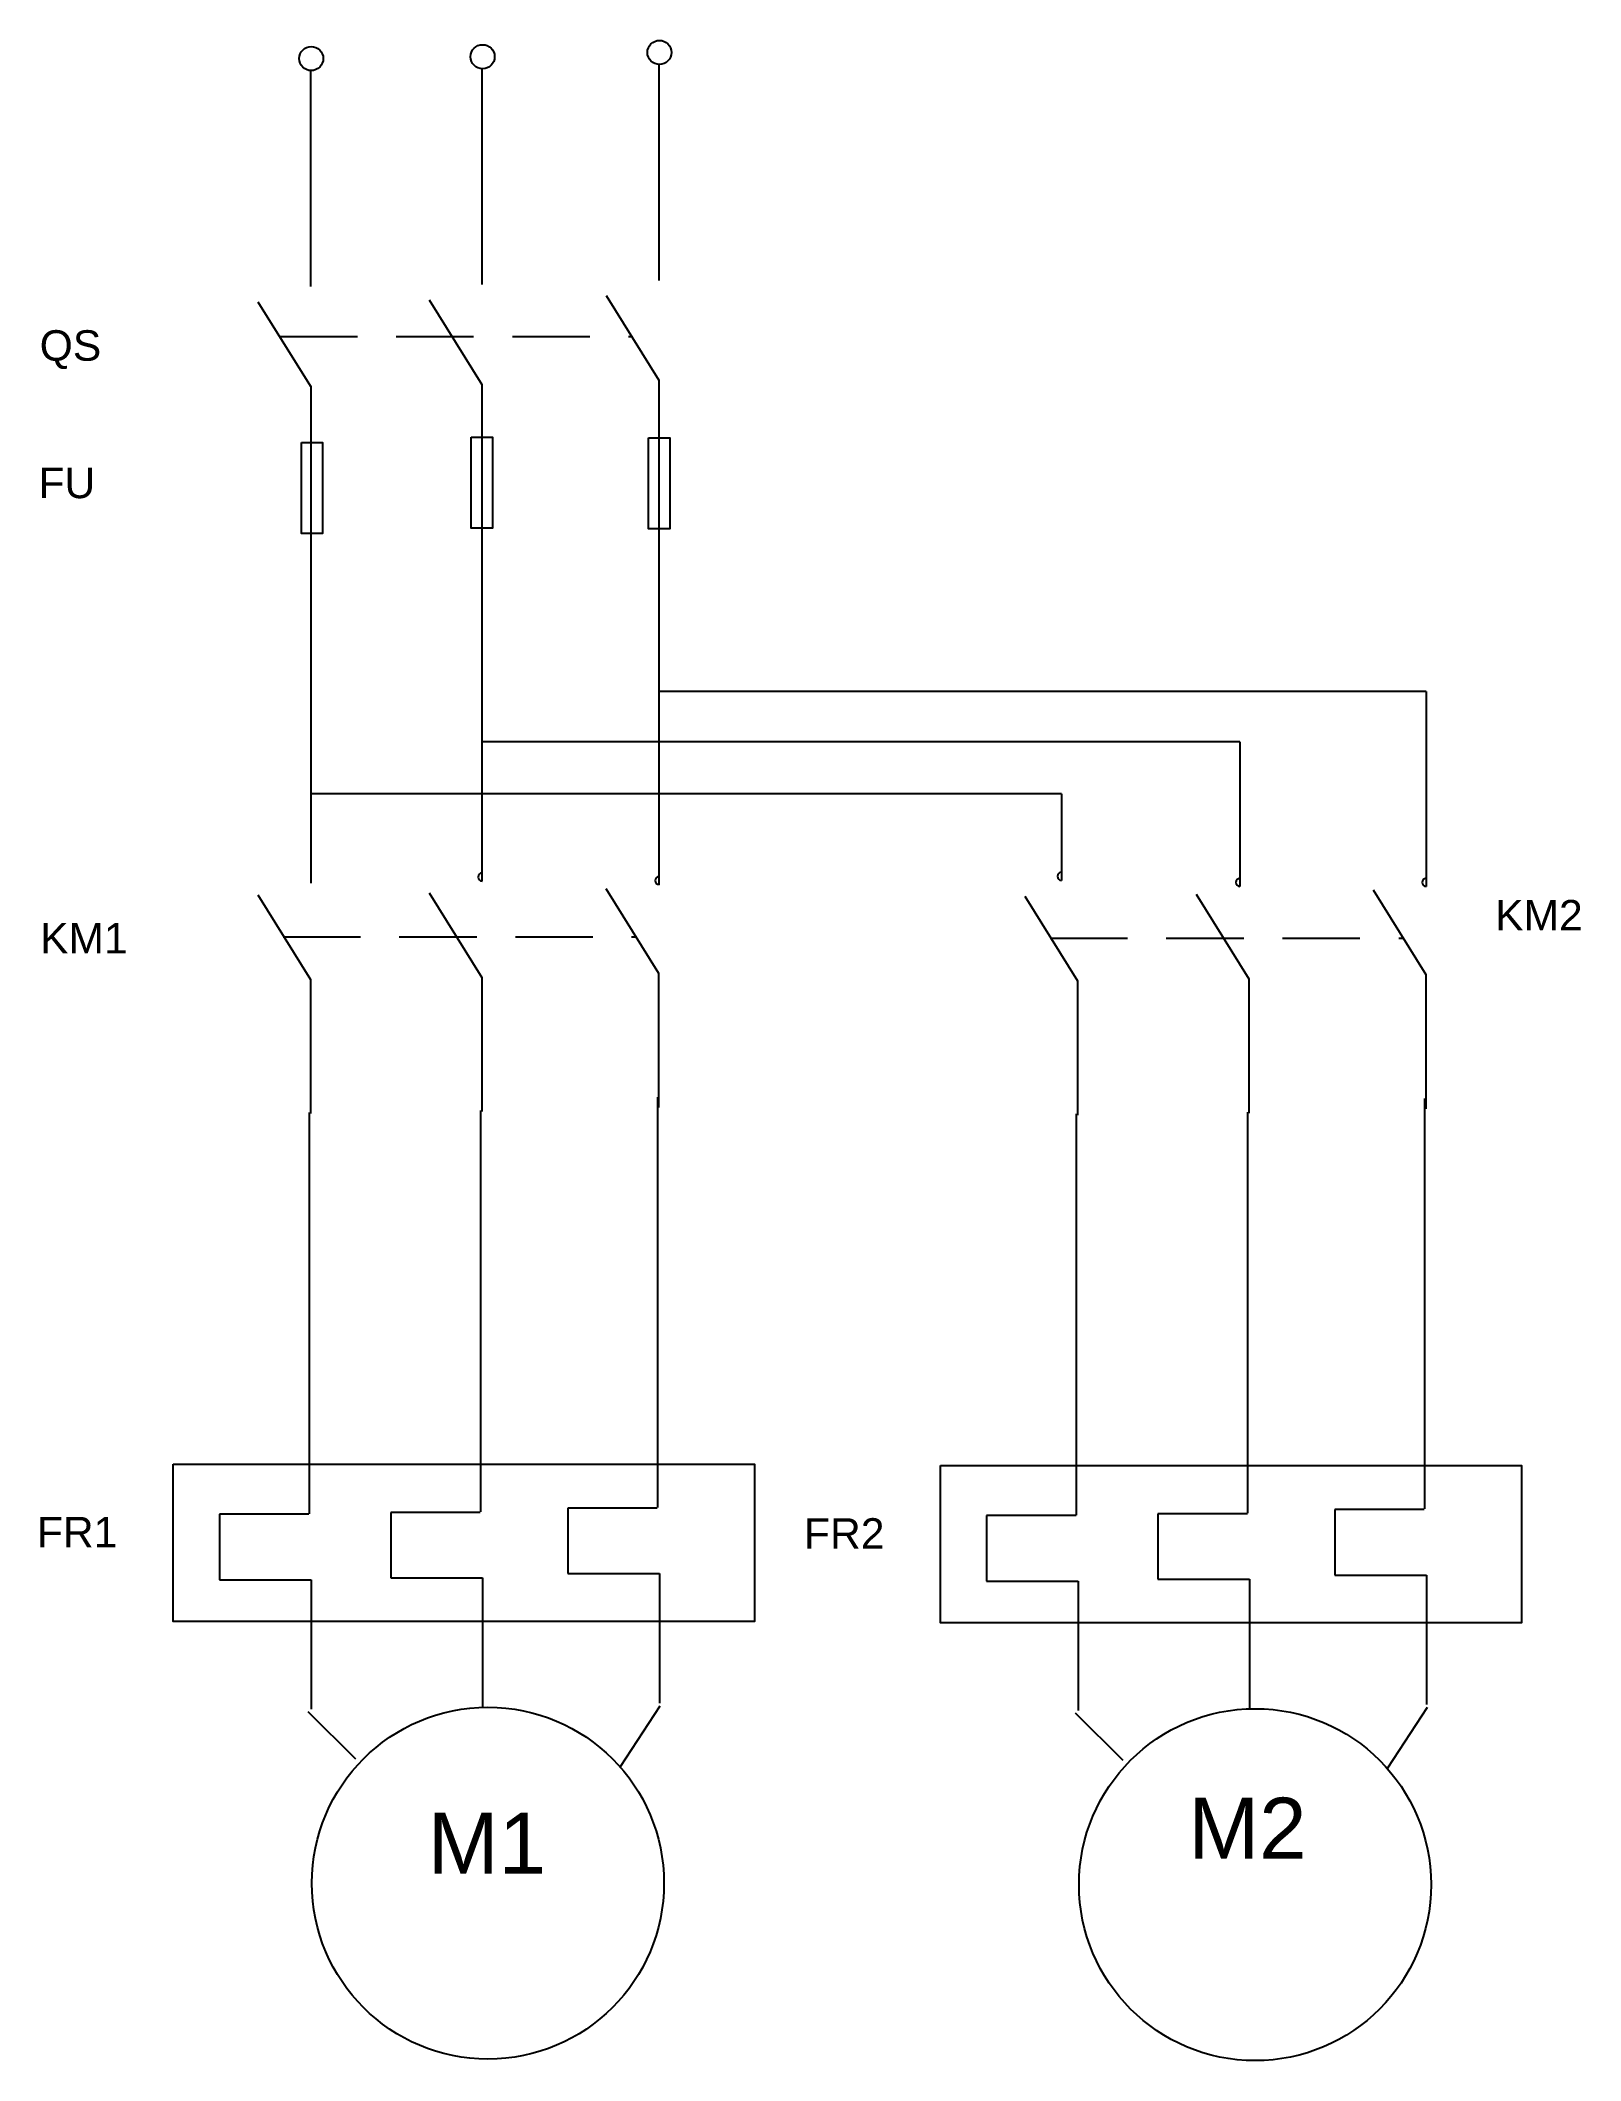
# Model space of a CAD drawing. Header units: millimetres. Extents: x 3463 to 3590, y 1686 to 1852.
import ezdxf

# ---------------------------------------------------------------- set-up
doc = ezdxf.new("R2010")
doc.units = ezdxf.units.MM
doc.linetypes.add('DASHED2', pattern=[9.525, 6.35, -3.175])
doc.layers.add('图层1', color=7, linetype='Continuous')
doc.layers.add('图层3', color=7, linetype='DASHED2')
doc.styles.add('Annotative', font='arial.ttf')
doc.styles.get("Standard").update_dxf_attribs({"font": 'arial.ttf'})
doc.styles.add('样式 1', font='arial.ttf', dxfattribs={"height": 5})

msp = doc.modelspace()

# ---------------------------------------------------------------- linework, layer by layer
for p, q in [((3485.4, 1849.49), (3485.4, 1831.85)), ((3499.45, 1849.65), (3499.45, 1832.01)), ((3513.95, 1849.99), (3513.95, 1832.35)), ((3495.13, 1830.76), (3499.45, 1823.82)), ((3509.63, 1831.1), (3513.95, 1824.16)), ((3481.08, 1830.6), (3485.4, 1823.66)), ((3513.95, 1824.16), (3513.95, 1782.77)), ((3499.45, 1823.82), (3499.45, 1783.09)), ((3481.06, 1781.97), (3485.38, 1775.03)), ((3495.11, 1782.13), (3499.43, 1775.19)), ((3509.61, 1782.47), (3513.93, 1775.53)), ((3543.95, 1781.86), (3548.27, 1774.92)), ((3558, 1782.01), (3562.32, 1775.08)), ((3572.5, 1782.36), (3576.82, 1775.42)), ((3485.38, 1775.03), (3485.38, 1764.02)), ((3499.43, 1775.19), (3499.43, 1764.18)), ((3513.93, 1775.53), (3513.93, 1764.52)), ((3548.27, 1774.92), (3548.27, 1763.9)), ((3562.32, 1775.08), (3562.32, 1764.06)), ((3576.82, 1775.42), (3576.82, 1764.41)), ((3513.83, 1765.36), (3513.83, 1731.72)), ((3576.72, 1765.25), (3576.72, 1731.6)), ((3485.27, 1764.11), (3485.27, 1731.21)), ((3499.33, 1764.27), (3499.33, 1731.37)), ((3548.17, 1764), (3548.17, 1731.1)), ((3562.22, 1764.15), (3562.22, 1731.26)), ((3499.31, 1731.32), (3491.98, 1731.32)), ((3491.98, 1731.32), (3491.98, 1725.95)), ((3513.81, 1731.67), (3506.48, 1731.67)), ((3506.48, 1731.67), (3506.48, 1726.3)), ((3562.2, 1731.21), (3554.87, 1731.21)), ((3554.87, 1731.21), (3554.87, 1725.84)), ((3576.7, 1731.56), (3569.37, 1731.56)), ((3569.37, 1731.56), (3569.37, 1726.18)), ((3485.26, 1731.17), (3477.93, 1731.17)), ((3477.93, 1731.17), (3477.93, 1725.79)), ((3548.15, 1731.05), (3540.82, 1731.05)), ((3540.82, 1731.05), (3540.82, 1725.68)), ((3506.48, 1726.3), (3513.99, 1726.3)), ((3513.99, 1726.3), (3513.99, 1715.68)), ((3477.93, 1725.79), (3485.44, 1725.79)), ((3485.44, 1725.79), (3485.44, 1715.18)), ((3491.98, 1725.95), (3499.49, 1725.95)), ((3499.49, 1725.95), (3499.49, 1715.34)), ((3540.82, 1725.68), (3548.33, 1725.68)), ((3548.33, 1725.68), (3548.33, 1715.07)), ((3554.87, 1725.84), (3562.38, 1725.84)), ((3562.38, 1725.84), (3562.38, 1715.23)), ((3569.37, 1726.18), (3576.88, 1726.18)), ((3576.88, 1726.18), (3576.88, 1715.57)), ((3485.18, 1715), (3489.09, 1711.1)), ((3514.04, 1715.44), (3510.79, 1710.45)), ((3548.07, 1714.89), (3551.98, 1710.99)), ((3576.93, 1715.32), (3573.68, 1710.34))]:
    msp.add_line(p, q)
for centre, radius in [((3485.45, 1850.54), 0.988), ((3499.5, 1850.69), 0.988), ((3514, 1851.04), 0.988), ((3499.94, 1700.91), 14.43), ((3562.83, 1700.79), 14.43)]:
    msp.add_circle(centre, radius)
at = {"layer": '图层1'}
for p, q in [((3485.42, 1823.71), (3485.42, 1782.93)), ((3576.86, 1798.64), (3513.95, 1798.64)), ((3576.86, 1798.64), (3576.86, 1782.64)), ((3561.59, 1794.52), (3499.45, 1794.52)), ((3561.59, 1794.52), (3561.59, 1782.64)), ((3546.97, 1790.23), (3485.42, 1790.23)), ((3546.97, 1790.23), (3546.97, 1783.13))]:
    msp.add_line(p, q, dxfattribs=at)
for points in [[(3484.64, 1819.06), (3486.37, 1819.06), (3486.37, 1811.59), (3484.64, 1811.59)], [(3498.57, 1819.5), (3500.31, 1819.5), (3500.31, 1812.03), (3498.57, 1812.03)], [(3513.1, 1819.44), (3514.84, 1819.44), (3514.84, 1811.97), (3513.1, 1811.97)], [(3474.14, 1735.28), (3521.79, 1735.28), (3521.79, 1722.37), (3474.14, 1722.37)], [(3537.03, 1735.16), (3584.68, 1735.16), (3584.68, 1722.26), (3537.03, 1722.26)]]:
    msp.add_lwpolyline(points, close=True, dxfattribs=at)
for centre in [(3499.48, 1783.42), (3513.98, 1783.13), (3546.97, 1783.48), (3561.6, 1782.98), (3576.86, 1782.98)]:
    msp.add_arc(centre, 0.335, 92.035, 267.965, dxfattribs=at)
at = {"layer": '图层3'}
for p, q in [((3482.89, 1827.74), (3511.73, 1827.74)), ((3483.14, 1778.51), (3512.08, 1778.51)), ((3546.03, 1778.4), (3574.97, 1778.4))]:
    msp.add_line(p, q, dxfattribs=at)

# ---------------------------------------------------------------- texts
at = {"insert": (3463.19, 1828.26), "char_height": 2.5, "attachment_point": 1}
msp.add_mtext_dynamic_manual_height_columns('QS', width=61.559, gutter_width=12.5, heights=[0], dxfattribs=at)
at = {"layer": '图层1', "attachment_point": 1}
for s, width, gutter_width, insert, char_height, style in [('FU', 7.8097, 12.5, (3463.09, 1816.99), 2.5, 'Annotative'), ('M1', 15.1268, 25, (3495, 1706.69), 5, '样式 1'), ('M2', 15.1268, 25, (3557.35, 1707.92), 5, '样式 1')]:
    msp.add_mtext_dynamic_manual_height_columns(s, width=width, gutter_width=gutter_width, heights=[0], dxfattribs=dict(at, insert=insert, char_height=char_height, style=style))
at = {"layer": '图层1', "char_height": 2.5, "attachment_point": 1}
for s, insert in [('KM2', (3582.51, 1781.54)), ('KM1', (3463.22, 1779.65)), ('FR1', (3462.96, 1730.95)), ('FR2', (3525.85, 1730.84))]:
    msp.add_mtext_dynamic_manual_height_columns(s, width=14.8104, gutter_width=12.5, heights=[0], dxfattribs=dict(at, insert=insert))

doc.saveas('drawing.dxf')
